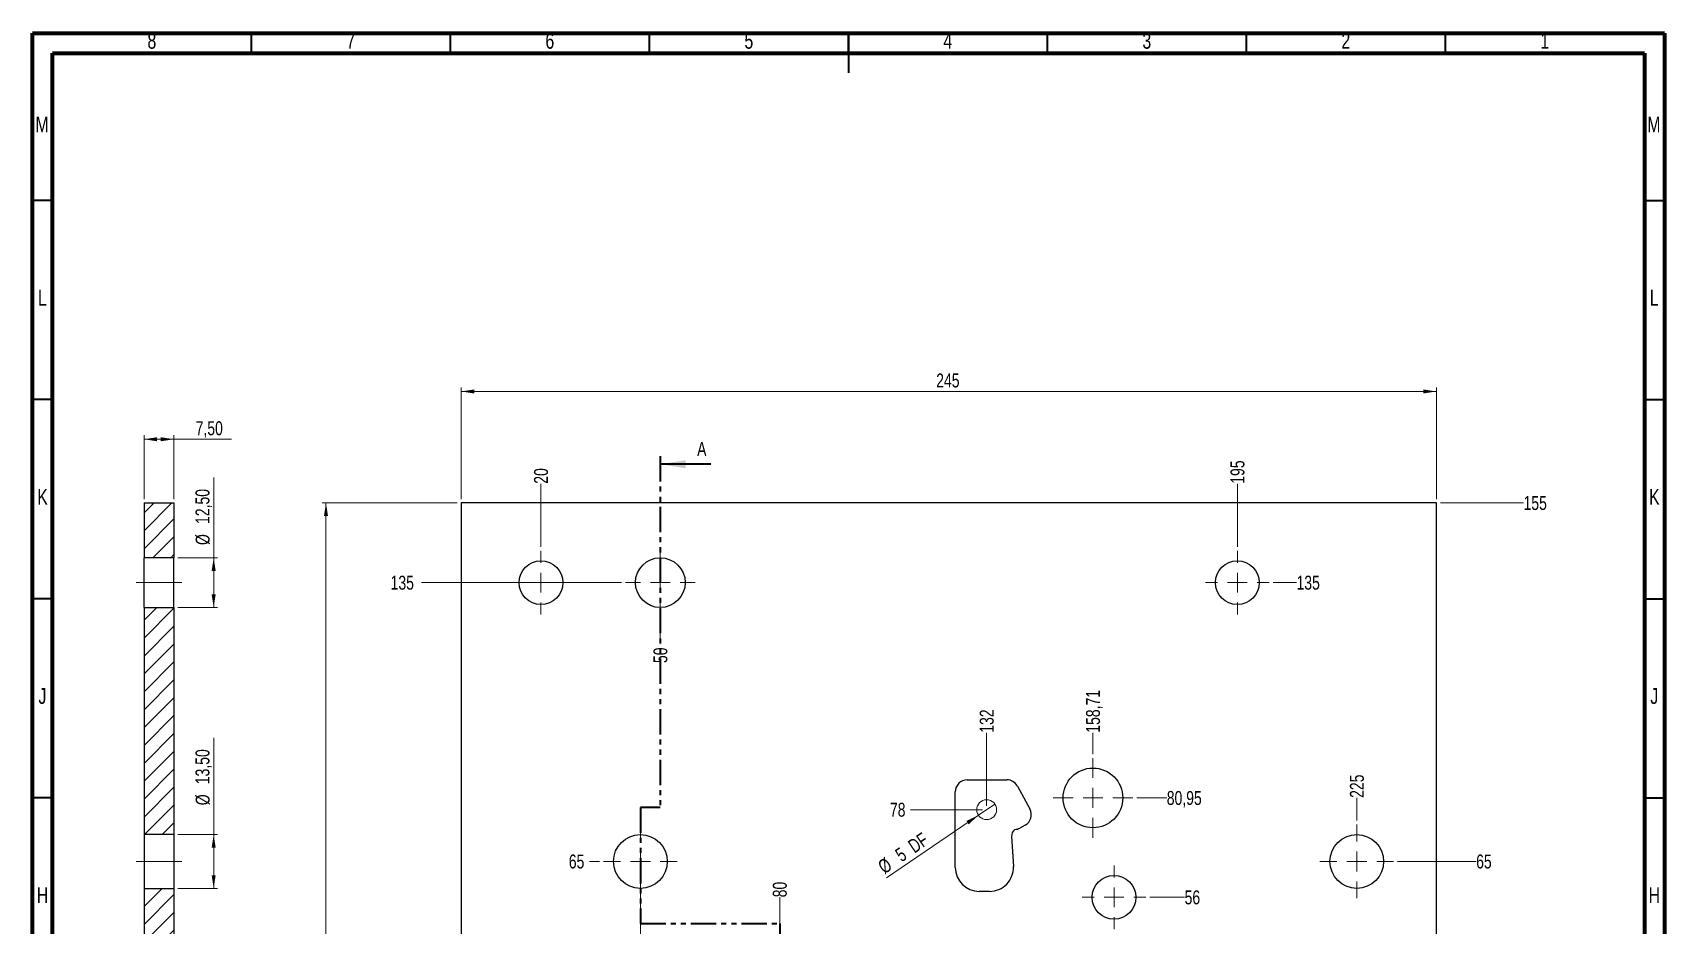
# Model space of a CAD drawing. Header units: millimetres. Extents: x 5 to 415, y 5 to 589.
# Drawn here: x 5 to 415, y 365 to 589.1 of the extents above; entities that cross this region are included whole.
import ezdxf

# ---------------------------------------------------------------- set-up
doc = ezdxf.new("R2010")
doc.units = ezdxf.units.MM
doc.linetypes.add('CENTERX2', pattern=[20.32, 12.7, -2.54, 2.54, -2.54])
doc.linetypes.add('PHANTOM', pattern=[12.7, 6.35, -1.27, 1.27, -1.27, 1.27, -1.27])
doc.styles.add('SLDTEXTSTYLE13', font='TXT', dxfattribs={"width": 0.75})
doc.dimstyles.new('SLDDIMSTYLE1', dxfattribs={"dimtxt": 3.5, "dimasz": 3.302, "dimexe": 0, "dimexo": 0.0625, "dimgap": 0.875, "dimtad": 0, "dimtih": 1, "dimtoh": 1, "dimrnd": 1e-09, "dimzin": 12, "dimdsep": 46, "dimtxsty": 'SLDTEXTSTYLE13', "dimblk1": 'NONE', "dimblk2": 'NONE', "dimsah": 1, "dimcen": 0.09, "dimadec": 0, "dimazin": 3, "dimtfac": 1, "dimtofl": 0, "dimtmove": 0, "dimatfit": 3, "dimldrblk": 'NONE', "dimfxl": 1, "dimfrac": 2, "dimtolj": 1, "dimtzin": 12, "dimarcsym": 0})
doc.dimstyles.new('SLDDIMSTYLE2', dxfattribs={"dimtxt": 3.5, "dimasz": 3.302, "dimexe": 0, "dimexo": 0.0625, "dimgap": 0.875, "dimtad": 1, "dimrnd": 1e-09, "dimzin": 12, "dimdsep": 46, "dimtxsty": 'SLDTEXTSTYLE13', "dimblk1": 'NONE', "dimsah": 1, "dimcen": 0, "dimadec": 0, "dimazin": 3, "dimtfac": 1, "dimtmove": 0, "dimatfit": 3, "dimldrblk": 'NONE', "dimfxl": 1, "dimfrac": 2, "dimtolj": 1, "dimtzin": 12, "dimarcsym": 0})
doc.dimstyles.new('SLDDIMSTYLE3', dxfattribs={"dimtxt": 3.5, "dimasz": 3.302, "dimexe": 0, "dimexo": 0.0625, "dimgap": 0.875, "dimtad": 1, "dimrnd": 1e-09, "dimzin": 12, "dimdsep": 46, "dimtxsty": 'SLDTEXTSTYLE13', "dimsah": 1, "dimcen": 0.09, "dimadec": 0, "dimazin": 3, "dimtfac": 1, "dimtofl": 0, "dimtmove": 0, "dimatfit": 3, "dimfxl": 1, "dimfrac": 2, "dimtolj": 1, "dimtzin": 12, "dimarcsym": 0})

# ---------------------------------------------------------------- blocks, each defined once
blk = doc.blocks.new('_D_15')
at = {"color": 7, "linetype": 'Continuous', "lineweight": 18}
blk.add_line((285.71, 372.04), (294.45, 372.04), dxfattribs=at)
at = {"color": 7, "linetype": 'Continuous', "lineweight": 18, "insert": (294.45, 373.78), "char_height": 3.5, "attachment_point": 1, "style": 'SLDTEXTSTYLE13'}
blk.add_mtext('56', dxfattribs=at)
blk = doc.blocks.new('_None')
blk = doc.blocks.new('_D_16')
at = {"color": 7, "linetype": 'Continuous', "lineweight": 18}
blk.add_line((147.46, 381.04), (144.89, 381.04), dxfattribs=at)
at = {"color": 7, "linetype": 'Continuous', "lineweight": 18, "insert": (139.72, 382.78), "char_height": 3.5, "attachment_point": 1, "style": 'SLDTEXTSTYLE13'}
blk.add_mtext('65', dxfattribs=at)
blk = doc.blocks.new('_D_17')
at = {"color": 7, "linetype": 'Continuous', "lineweight": 18}
blk.add_line((347.96, 381.04), (367.71, 381.04), dxfattribs=at)
at = {"color": 7, "linetype": 'Continuous', "lineweight": 18, "insert": (367.71, 382.78), "char_height": 3.5, "attachment_point": 1, "style": 'SLDTEXTSTYLE13'}
blk.add_mtext('65', dxfattribs=at)
blk = doc.blocks.new('_D_18')
at = {"color": 7, "linetype": 'Continuous', "lineweight": 18}
blk.add_line((243.71, 394.04), (225.58, 394.04), dxfattribs=at)
at = {"color": 7, "linetype": 'Continuous', "lineweight": 18, "insert": (220.41, 395.78), "char_height": 3.5, "attachment_point": 1, "style": 'SLDTEXTSTYLE13'}
blk.add_mtext('78', dxfattribs=at)
blk = doc.blocks.new('_D_19')
at = {"color": 7, "linetype": 'Continuous', "lineweight": 18}
blk.add_line((282.42, 397), (289.97, 397), dxfattribs=at)
at = {"color": 7, "linetype": 'Continuous', "lineweight": 18, "insert": (289.97, 398.73), "char_height": 3.5, "attachment_point": 1, "style": 'SLDTEXTSTYLE13'}
blk.add_mtext('80,95', dxfattribs=at)
blk = doc.blocks.new('_D_20')
at = {"color": 7, "linetype": 'Continuous', "lineweight": 18}
blk.add_line((152.96, 451.04), (102.71, 451.04), dxfattribs=at)
at = {"color": 7, "linetype": 'Continuous', "lineweight": 18, "insert": (94.95, 452.78), "char_height": 3.5, "attachment_point": 1, "style": 'SLDTEXTSTYLE13'}
blk.add_mtext('135', dxfattribs=at)
blk = doc.blocks.new('_D_21')
at = {"color": 7, "linetype": 'Continuous', "lineweight": 18}
blk.add_line((316.71, 451.04), (322.57, 451.04), dxfattribs=at)
at = {"color": 7, "linetype": 'Continuous', "lineweight": 18, "insert": (322.57, 452.78), "char_height": 3.5, "attachment_point": 1, "style": 'SLDTEXTSTYLE13'}
blk.add_mtext('135', dxfattribs=at)
blk = doc.blocks.new('_D_22')
at = {"color": 7, "linetype": 'Continuous', "lineweight": 18}
blk.add_line((358.71, 471.04), (379.62, 471.04), dxfattribs=at)
at = {"color": 7, "linetype": 'Continuous', "lineweight": 18, "insert": (379.62, 472.78), "char_height": 3.5, "attachment_point": 1, "style": 'SLDTEXTSTYLE13'}
blk.add_mtext('155', dxfattribs=at)
blk = doc.blocks.new('_D_26')
at = {"color": 7, "linetype": 'Continuous', "lineweight": 18}
blk.add_line((132.71, 460.04), (132.71, 475.87), dxfattribs=at)
at = {"color": 7, "linetype": 'Continuous', "lineweight": 18, "insert": (130.98, 475.87), "char_height": 3.5, "attachment_point": 1, "rotation": 90, "style": 'SLDTEXTSTYLE13'}
blk.add_mtext('20', dxfattribs=at)
blk = doc.blocks.new('_D_29')
at = {"color": 7, "linetype": 'Continuous', "lineweight": 18}
blk.add_line((157.71, 370.79), (157.71, 356.04), dxfattribs=at)
at = {"color": 7, "linetype": 'Continuous', "lineweight": 18, "insert": (155.98, 350.87), "char_height": 3.5, "attachment_point": 1, "rotation": 90, "style": 'SLDTEXTSTYLE13'}
blk.add_mtext('45', dxfattribs=at)
blk = doc.blocks.new('_D_30')
at = {"color": 7, "linetype": 'Continuous', "lineweight": 18}
blk.add_line((162.71, 441.29), (162.71, 436.03), dxfattribs=at)
at = {"color": 7, "linetype": 'Continuous', "lineweight": 18, "insert": (160.98, 430.85), "char_height": 3.5, "attachment_point": 1, "rotation": 90, "style": 'SLDTEXTSTYLE13'}
blk.add_mtext('50', dxfattribs=at)
blk = doc.blocks.new('_D_33')
at = {"color": 7, "linetype": 'Continuous', "lineweight": 18}
blk.add_line((192.71, 365.54), (192.71, 372.04), dxfattribs=at)
at = {"color": 7, "linetype": 'Continuous', "lineweight": 18, "insert": (190.98, 372.04), "char_height": 3.5, "attachment_point": 1, "rotation": 90, "style": 'SLDTEXTSTYLE13'}
blk.add_mtext('80', dxfattribs=at)
blk = doc.blocks.new('_D_34')
at = {"color": 7, "linetype": 'Continuous', "lineweight": 18}
blk.add_line((244.71, 395.04), (244.71, 413.36), dxfattribs=at)
at = {"color": 7, "linetype": 'Continuous', "lineweight": 18, "insert": (242.98, 413.36), "char_height": 3.5, "attachment_point": 1, "rotation": 90, "style": 'SLDTEXTSTYLE13'}
blk.add_mtext('132', dxfattribs=at)
blk = doc.blocks.new('_D_37')
at = {"color": 7, "linetype": 'Continuous', "lineweight": 18}
blk.add_line((271.42, 408), (271.42, 413.36), dxfattribs=at)
at = {"color": 7, "linetype": 'Continuous', "lineweight": 18, "insert": (269.69, 413.36), "char_height": 3.5, "attachment_point": 1, "rotation": 90, "style": 'SLDTEXTSTYLE13'}
blk.add_mtext('158,71', dxfattribs=at)
blk = doc.blocks.new('_D_44')
at = {"color": 7, "linetype": 'Continuous', "lineweight": 18}
blk.add_line((307.71, 460.04), (307.71, 475.87), dxfattribs=at)
at = {"color": 7, "linetype": 'Continuous', "lineweight": 18, "insert": (305.98, 475.87), "char_height": 3.5, "attachment_point": 1, "rotation": 90, "style": 'SLDTEXTSTYLE13'}
blk.add_mtext('195', dxfattribs=at)
blk = doc.blocks.new('_D_47')
at = {"color": 7, "linetype": 'Continuous', "lineweight": 18}
blk.add_line((337.71, 391.29), (337.71, 397), dxfattribs=at)
at = {"color": 7, "linetype": 'Continuous', "lineweight": 18, "insert": (335.98, 397), "char_height": 3.5, "attachment_point": 1, "rotation": 90, "style": 'SLDTEXTSTYLE13'}
blk.add_mtext('225', dxfattribs=at)
blk = doc.blocks.new('_D_49')
at = {"color": 7, "linetype": 'Continuous', "lineweight": 18}
for q in [(246.78, 395.45), (219.56, 376.95)]:
    blk.add_line((242.64, 392.64), q, dxfattribs=at)
blk.add_solid([(242.64, 392.64), (239.63, 391.2), (240.2, 390.36)], dxfattribs=at)
at = {"color": 7, "linetype": 'Continuous', "lineweight": 18, "char_height": 3.5, "attachment_point": 1, "rotation": 34.1968, "style": 'SLDTEXTSTYLE13'}
for s, insert in [('DF', (224.6, 385.87)), ('%%c', (217.04, 380.67)), ('5', (221.37, 383.68))]:
    blk.add_mtext(s, dxfattribs=dict(at, insert=insert))
blk = doc.blocks.new('_D_52')
at = {"color": 7, "linetype": 'Continuous', "lineweight": 18}
for p, q in [((112.71, 472.04), (112.71, 500.04)), ((357.71, 499.04), (112.71, 499.04)), ((357.71, 472.04), (357.71, 500.04))]:
    blk.add_line(p, q, dxfattribs=at)
for points in [[(112.71, 499.04), (116.01, 498.53), (116.01, 499.55)], [(357.71, 499.04), (354.41, 499.55), (354.41, 498.53)]]:
    blk.add_solid(points, dxfattribs=at)
at = {"color": 7, "linetype": 'Continuous', "lineweight": 18, "insert": (232.04, 503.55), "char_height": 3.5, "attachment_point": 1, "style": 'SLDTEXTSTYLE13'}
blk.add_mtext('245', dxfattribs=at)
blk = doc.blocks.new('_D_53')
at = {"color": 7, "linetype": 'Continuous', "lineweight": 18}
for p, q in [((111.71, 471.04), (77.71, 471.04)), ((78.71, 471.04), (78.71, 161.04)), ((111.71, 161.04), (77.71, 161.04))]:
    blk.add_line(p, q, dxfattribs=at)
for points in [[(78.71, 471.04), (78.2, 467.74), (79.22, 467.74)], [(78.71, 161.04), (79.22, 164.34), (78.2, 164.34)]]:
    blk.add_solid(points, dxfattribs=at)
at = {"color": 7, "linetype": 'Continuous', "lineweight": 18, "insert": (74.2, 312.16), "char_height": 3.5, "attachment_point": 1, "rotation": 90, "style": 'SLDTEXTSTYLE13'}
blk.add_mtext('310', dxfattribs=at)
blk = doc.blocks.new('SW_CENTERMARKSYMBOL_5')
at = {"color": 0, "linetype": 'Continuous', "lineweight": 0}
for p, q in [((0, 5), (0, 10)), ((-5, 0), (-10, 0)), ((0, 0), (-2.5, 0)), ((0, 0), (0, 2.5)), ((0, 0), (0, -2.5)), ((0, 0), (2.5, 0)), ((5, 0), (10, 0)), ((0, -5), (0, -10))]:
    blk.add_line(p, q, dxfattribs=at)
blk = doc.blocks.new('SW_CENTERMARKSYMBOL_6')
at = {"color": 0, "linetype": 'Continuous', "lineweight": 0}
for p, q in [((0, 5), (0, 8)), ((-5, 0), (-8, 0)), ((0, 0), (-2.5, 0)), ((0, 0), (0, 2.5)), ((0, 0), (0, -2.5)), ((0, 0), (2.5, 0)), ((5, 0), (8, 0)), ((0, -5), (0, -8))]:
    blk.add_line(p, q, dxfattribs=at)
blk = doc.blocks.new('SW_CENTERMARKSYMBOL_7')
at = {"color": 0, "linetype": 'Continuous', "lineweight": 0}
for p, q in [((0, 5), (0, 8)), ((-5, 0), (-8, 0)), ((0, 0), (-2.5, 0)), ((0, 0), (0, 2.5)), ((0, 0), (0, -2.5)), ((0, 0), (2.5, 0)), ((5, 0), (8, 0)), ((0, -5), (0, -8))]:
    blk.add_line(p, q, dxfattribs=at)
blk = doc.blocks.new('SW_CENTERMARKSYMBOL_8')
at = {"color": 0, "linetype": 'Continuous', "lineweight": 0}
for p, q in [((0, 5), (0, 8.75)), ((-5, 0), (-8.75, 0)), ((0, 0), (-2.5, 0)), ((0, 0), (0, 2.5)), ((0, 0), (0, -2.5)), ((0, 0), (2.5, 0)), ((5, 0), (8.75, 0)), ((0, -5), (0, -8.75))]:
    blk.add_line(p, q, dxfattribs=at)
blk = doc.blocks.new('SW_CENTERMARKSYMBOL_13')
at = {"color": 0, "linetype": 'Continuous', "lineweight": 0}
for p, q in [((0, 5), (0, 8)), ((-5, 0), (-8, 0)), ((0, 0), (-2.5, 0)), ((0, 0), (0, 2.5)), ((0, 0), (0, -2.5)), ((0, 0), (2.5, 0)), ((5, 0), (8, 0)), ((0, -5), (0, -8))]:
    blk.add_line(p, q, dxfattribs=at)
blk = doc.blocks.new('SW_CENTERMARKSYMBOL_17')
at = {"color": 0, "linetype": 'Continuous', "lineweight": 0}
for p, q in [((0, 5), (0, 9.25)), ((-5, 0), (-9.25, 0)), ((0, 0), (-2.5, 0)), ((0, 0), (0, 2.5)), ((0, 0), (0, -2.5)), ((0, 0), (2.5, 0)), ((5, 0), (9.25, 0)), ((0, -5), (0, -9.25))]:
    blk.add_line(p, q, dxfattribs=at)
blk = doc.blocks.new('SW_CENTERMARKSYMBOL_18')
at = {"color": 0, "linetype": 'Continuous', "lineweight": 0}
for p, q in [((0, 5), (0, 9.25)), ((-5, 0), (-9.25, 0)), ((0, 0), (-2.5, 0)), ((0, 0), (0, 2.5)), ((0, 0), (0, -2.5)), ((0, 0), (2.5, 0)), ((5, 0), (9.25, 0)), ((0, -5), (0, -9.25))]:
    blk.add_line(p, q, dxfattribs=at)
blk = doc.blocks.new('_D_54')
at = {"color": 7, "linetype": 'Continuous', "lineweight": 18}
for p, q in [((32.99, 472.04), (32.99, 488.04)), ((40.49, 472.04), (40.49, 488.04)), ((32.99, 487.04), (40.49, 487.04)), ((40.49, 487.04), (55.01, 487.04))]:
    blk.add_line(p, q, dxfattribs=at)
for points in [[(32.99, 487.04), (36.29, 486.53), (36.29, 487.55)], [(40.49, 487.04), (37.18, 487.55), (37.18, 486.53)]]:
    blk.add_solid(points, dxfattribs=at)
at = {"color": 7, "linetype": 'Continuous', "lineweight": 18, "insert": (45.96, 491.55), "char_height": 3.5, "attachment_point": 1, "style": 'SLDTEXTSTYLE13'}
blk.add_mtext('7,50', dxfattribs=at)
blk = doc.blocks.new('_D_55')
at = {"color": 7, "linetype": 'Continuous', "lineweight": 18}
for p, q in [((50.49, 457.29), (50.49, 477.41)), ((41.49, 457.29), (51.49, 457.29)), ((50.49, 457.29), (50.49, 444.79)), ((41.49, 444.79), (51.49, 444.79))]:
    blk.add_line(p, q, dxfattribs=at)
for points in [[(50.49, 457.29), (49.98, 453.99), (50.99, 453.99)], [(50.49, 444.79), (50.99, 448.09), (49.98, 448.09)]]:
    blk.add_solid(points, dxfattribs=at)
at = {"color": 7, "linetype": 'Continuous', "lineweight": 18, "char_height": 3.5, "attachment_point": 1, "rotation": 90, "style": 'SLDTEXTSTYLE13'}
for s, insert in [('12,50', (45.92, 465.77)), ('%%c', (45.97, 460.49))]:
    blk.add_mtext(s, dxfattribs=dict(at, insert=insert))
blk = doc.blocks.new('_D_56')
at = {"color": 7, "linetype": 'Continuous', "lineweight": 18}
for p, q in [((50.49, 387.79), (50.49, 412.07)), ((41.49, 387.79), (51.49, 387.79)), ((50.49, 374.29), (50.49, 387.79)), ((41.49, 374.29), (51.49, 374.29))]:
    blk.add_line(p, q, dxfattribs=at)
for points in [[(50.49, 387.79), (49.98, 384.49), (50.99, 384.49)], [(50.49, 374.29), (50.99, 377.59), (49.98, 377.59)]]:
    blk.add_solid(points, dxfattribs=at)
at = {"color": 7, "linetype": 'Continuous', "lineweight": 18, "char_height": 3.5, "attachment_point": 1, "rotation": 90, "style": 'SLDTEXTSTYLE13'}
for s, insert in [('13,50', (45.92, 400.43)), ('%%c', (45.97, 395.16))]:
    blk.add_mtext(s, dxfattribs=dict(at, insert=insert))

msp = doc.modelspace()

# ---------------------------------------------------------------- hatches: boundary and pattern name
at = {"linetype": 'Continuous', "lineweight": 18}
h = msp.add_hatch(dxfattribs=at)
h.set_pattern_fill('ANSI31', style=0)
h.paths.add_polyline_path([(40.486, 471.042), (32.986, 471.042), (32.986, 457.292), (40.486, 457.292)], flags=0)
h = msp.add_hatch(dxfattribs=at)
h.set_pattern_fill('ANSI31', style=0)
h.paths.add_polyline_path([(40.486, 444.792), (32.986, 444.792), (32.986, 387.792), (40.486, 387.792)], flags=0)
h = msp.add_hatch(dxfattribs=at)
h.set_pattern_fill('ANSI31', style=0)
h.paths.add_polyline_path([(40.486, 374.292), (32.986, 374.292), (32.986, 362.042), (40.486, 362.042)], flags=0)

# ---------------------------------------------------------------- linework, layer by layer
at = {"color": 7, "linetype": 'Continuous', "lineweight": 70}
for p, q in [((5, 5), (5, 589)), ((5, 589), (415, 589)), ((415, 589), (415, 5)), ((10, 10), (10, 584)), ((10, 584), (410, 584)), ((410, 584), (410, 10))]:
    msp.add_line(p, q, dxfattribs=at)
at = {"color": 7, "linetype": 'Continuous', "lineweight": 35}
for p, q in [((60, 584), (60, 589)), ((110, 584), (110, 589)), ((160, 584), (160, 589)), ((210, 589.001), (210, 578.999)), ((210, 584), (210, 589)), ((260, 584), (260, 589)), ((310, 584), (310, 589)), ((360, 584), (360, 589)), ((10, 547), (5, 547)), ((410, 547), (415, 547)), ((10, 497), (5, 497)), ((410, 497), (415, 497)), ((175.412, 480.774), (162.712, 480.774)), ((10, 447), (5, 447)), ((410, 447), (415, 447)), ((10, 397), (5, 397)), ((410, 397), (415, 397))]:
    msp.add_line(p, q, dxfattribs=at)
at = {"color": 7, "linetype": 'PHANTOM', "lineweight": 35}
for p, q in [((162.712, 482.774), (162.712, 394.597)), ((162.712, 394.597), (157.712, 394.597)), ((157.712, 394.597), (157.712, 365.467)), ((157.712, 365.467), (192.712, 365.467)), ((192.712, 365.467), (192.712, 328.858))]:
    msp.add_line(p, q, dxfattribs=at)
at = {"color": 7, "linetype": 'Continuous', "lineweight": 25}
for p, q in [((32.986, 471.042), (32.986, 457.292)), ((32.986, 471.042), (40.486, 471.042)), ((40.486, 471.042), (40.486, 457.292)), ((357.712, 471.042), (112.712, 471.042)), ((112.712, 471.042), (112.712, 161.042)), ((357.712, 161.042), (357.712, 471.042)), ((32.986, 444.792), (32.986, 457.292)), ((40.486, 457.292), (32.986, 457.292)), ((40.486, 444.792), (40.486, 457.292)), ((32.986, 444.792), (40.486, 444.792)), ((32.986, 444.792), (32.986, 387.792)), ((40.486, 444.792), (40.486, 387.792)), ((236.832, 379.544), (236.842, 398.543)), ((239.842, 401.542), (249.797, 401.542)), ((252.434, 399.973), (255.562, 394.213)), ((254.357, 390.145), (253.039, 389.429)), ((40.486, 387.792), (32.986, 387.792)), ((32.986, 387.792), (32.986, 374.292)), ((40.486, 387.792), (40.486, 374.292)), ((250.975, 387.336), (251.439, 379.764)), ((32.986, 374.292), (40.486, 374.292)), ((32.986, 374.292), (32.986, 362.042)), ((40.486, 374.292), (40.486, 362.042)), ((245.439, 373.54), (242.829, 373.541))]:
    msp.add_line(p, q, dxfattribs=at)
at = {"color": 7, "linetype": 'CENTERX2', "lineweight": 18}
for p, q in [((30.986, 451.042), (42.486, 451.042)), ((30.986, 381.042), (42.486, 381.042))]:
    msp.add_line(p, q, dxfattribs=at)
at = {"color": 7, "linetype": 'Continuous', "lineweight": 25}
for centre, radius in [((132.712, 451.042), 5.5), ((162.712, 451.042), 6.25), ((307.712, 451.042), 5.5), ((271.423, 396.996), 7.5), ((157.712, 381.042), 6.75), ((337.712, 381.042), 6.75), ((276.712, 372.042), 5.5)]:
    msp.add_circle(centre, radius, dxfattribs=at)
at = {"color": 7, "linetype": 'Continuous', "lineweight": 18}
msp.add_circle((244.712, 394.042), 2.5, dxfattribs=at)
at = {"color": 7, "linetype": 'Continuous', "lineweight": 25}
for centre, radius, start, end in [((239.842, 398.542), 3, 90, 179.96943), ((249.797, 398.542), 3, 28.50302, 90), ((252.925, 392.781), 3, 298.50302, 28.50302), ((252.971, 387.458), 2, 126.2431, 183.50302), ((251.607, 392.065), 3, 273.47132, 298.50302), ((242.832, 379.541), 6, 179.96943, 269.96943), ((245.443, 379.54), 6, 269.96943, 2.136)]:
    msp.add_arc(centre, radius, start, end, dxfattribs=at)
at = {"color": 7, "linetype": 'Continuous', "lineweight": 35}
msp.add_solid([(162.712, 480.774), (169.062, 479.758), (169.062, 481.79)], dxfattribs=at)

# ---------------------------------------------------------------- block references
at = {"color": 7, "linetype": 'Continuous', "lineweight": 0}
for name, p in [('SW_CENTERMARKSYMBOL_8', (162.712, 451.042)), ('SW_CENTERMARKSYMBOL_7', (132.712, 451.042)), ('SW_CENTERMARKSYMBOL_6', (307.712, 451.042)), ('SW_CENTERMARKSYMBOL_5', (271.423, 396.996)), ('SW_CENTERMARKSYMBOL_18', (157.712, 381.042)), ('SW_CENTERMARKSYMBOL_17', (337.712, 381.042)), ('SW_CENTERMARKSYMBOL_13', (276.712, 372.042))]:
    msp.add_blockref(name, p, dxfattribs=at)

# ---------------------------------------------------------------- texts
at = {"color": 7, "linetype": 'Continuous', "lineweight": 0, "char_height": 3.969, "attachment_point": 2, "style": 'SLDTEXTSTYLE13'}
for s, insert in [('8', (34.96, 589.06)), ('7', (84.96, 589.06)), ('6', (134.96, 589.06)), ('5', (184.96, 589.06)), ('4', (234.96, 589.06)), ('3', (284.96, 589.06)), ('2', (334.96, 589.06)), ('1', (384.96, 589.06)), ('M', (7.362, 568.06)), ('M', (412.362, 568.06)), ('L', (7.455, 524.56)), ('L', (412.455, 524.56)), ('K', (7.489, 474.56)), ('K', (412.489, 474.56)), ('J', (7.465, 424.56)), ('J', (412.465, 424.56)), ('H', (7.49, 374.56)), ('H', (412.49, 374.56))]:
    msp.add_mtext(s, dxfattribs=dict(at, insert=insert))
at = {"color": 7, "linetype": 'Continuous', "insert": (171.961, 486.328), "char_height": 3.5, "attachment_point": 1, "style": 'SLDTEXTSTYLE13'}
msp.add_mtext('A', dxfattribs=at)

# ---------------------------------------------------------------- dimensions: what is measured, and where the dimension line sits
at = {"color": 7, "linetype": 'Continuous', "lineweight": 18}
for base, p1, p2, picture, middle in [((112.712, 499.042), (357.712, 471.042), (112.712, 471.042), '_D_52', (235.921, 499.042)), ((40.486, 487.042), (32.986, 471.042), (40.486, 471.042), '_D_54', (50.486, 487.042))]:
    dim = msp.add_linear_dim(base=base, p1=p1, p2=p2, dimstyle='SLDDIMSTYLE3', dxfattribs=at)
    dim.commit()
    dim.dimension.update_dxf_attribs({"geometry": picture, "text_midpoint": middle, "dimtype": 160})
for feature_location, offset, dtype, origin, picture, middle in [((307.712, 459.042), (0, 16.829), 1, (112.712, 161.042), '_D_44', (307.712, 479.75)), ((132.712, 459.042), (0, 16.829), 1, (112.712, 161.042), '_D_26', (132.712, 478.457)), ((357.712, 471.042), (21.908, 0), 0, (359.712, 316.042), '_D_22', (383.499, 471.042)), ((153.962, 451.042), (-51.25, 0), 0, (359.712, 316.042), '_D_20', (98.833, 451.042)), ((315.712, 451.042), (6.856, 0), 0, (359.712, 316.042), '_D_21', (326.448, 451.042)), ((162.712, 442.292), (0, -6.265), 1, (112.712, 161.042), '_D_30', (162.712, 433.441)), ((271.423, 406.996), (0, 6.36), 1, (112.712, 161.042), '_D_37', (271.423, 420.467)), ((244.712, 394.042), (0, 19.314), 1, (112.712, 161.042), '_D_34', (244.712, 417.235)), ((337.712, 390.292), (0, 6.704), 1, (112.712, 161.042), '_D_47', (337.712, 400.875)), ((281.423, 396.996), (8.545, 0), 0, (359.712, 316.042), '_D_19', (295.786, 396.996)), ((244.712, 394.042), (-19.131, 0), 0, (359.712, 316.042), '_D_18', (222.995, 394.042)), ((148.462, 381.042), (-3.568, 0), 0, (359.712, 316.042), '_D_16', (142.308, 381.042)), ((346.962, 381.042), (20.75, 0), 0, (359.712, 316.042), '_D_17', (370.298, 381.042)), ((192.712, 364.542), (0, 7.5), 1, (112.712, 161.042), '_D_33', (192.712, 374.628)), ((284.712, 372.042), (9.738, 0), 0, (359.712, 316.042), '_D_15', (297.036, 372.042)), ((157.712, 371.792), (0, -15.75), 1, (112.712, 161.042), '_D_29', (157.712, 353.456))]:
    dim = msp.add_ordinate_dim(feature_location=feature_location, offset=offset, dtype=dtype, origin=origin, dimstyle='SLDDIMSTYLE1', dxfattribs=at)
    dim.commit()
    dim.dimension.update_dxf_attribs({"geometry": picture, "text_midpoint": middle})
for base, p1, p2, picture, middle in [((50.486, 444.792), (40.486, 457.292), (40.486, 444.792), '_D_55', (50.486, 468.948)), ((50.486, 387.792), (40.486, 374.292), (40.486, 387.792), '_D_56', (50.486, 403.614))]:
    dim = msp.add_linear_dim(base=base, p1=p1, p2=p2, angle=90, text='%%c<>', dimstyle='SLDDIMSTYLE3', dxfattribs=at)
    dim.commit()
    dim.dimension.update_dxf_attribs({"geometry": picture, "text_midpoint": middle, "dimtype": 160})
dim = msp.add_linear_dim(base=(78.712, 161.042), p1=(112.712, 471.042), p2=(112.712, 161.042), angle=90, dimstyle='SLDDIMSTYLE3', dxfattribs=at)
dim.commit()
dim.dimension.update_dxf_attribs({"geometry": '_D_53', "text_midpoint": (78.712, 316.042), "dimtype": 160})
dim = msp.add_diameter_dim_2p(p1=(246.78, 395.447), p2=(242.644, 392.637), text='<> DF', dimstyle='SLDDIMSTYLE2', dxfattribs=at)
dim.commit()
dim.dimension.update_dxf_attribs({"geometry": '_D_49', "text_midpoint": (225.581, 381.042), "dimtype": 163})

doc.saveas('drawing.dxf')
